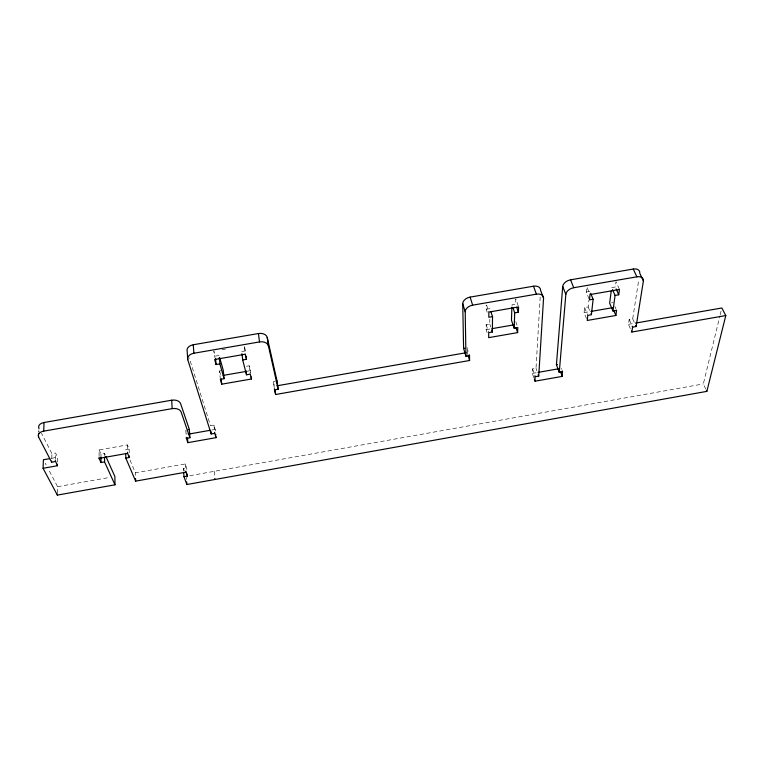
<?xml version="1.0" encoding="UTF-8"?>
<svg xmlns="http://www.w3.org/2000/svg" width="764" height="764" viewBox="0 0 764 764"><rect width="100%" height="100%" fill="white"/><g stroke="black" fill="none" stroke-linecap="round" stroke-linejoin="round"><path stroke-width="0.57" stroke-dasharray="3.82 2.86" d="M487.098 332.665L486.143 329.676L486.171 324.662L489.791 324.031L489.829 319.304M487.212 312.295L486.238 309.296L486.257 305.103M57.424 492.99L57.606 486.687L48.848 470.051M57.51 462L57.663 457.225L55.524 453.023L51.942 453.654L41.437 433.178M55.314 459.412L55.524 453.023M51.78 458.438L51.942 453.654M533.864 377.779L532.355 373.405L532.604 368.888L536.013 368.286L540.244 296.203M586.437 318.512L584.068 312.648L584.603 307.567L588.184 306.947L588.901 300.271M589.063 298.877L586.227 292.01L586.666 287.77M630.348 328.654L628.457 324.328L629.202 319.419L632.697 318.808L638.847 279.137M705.745 389.038L703.329 383.939L719.889 316.038M720.165 314.892L721.569 309.133M57.606 486.687L109.519 477.443M129.985 460.004L135.409 472.83L185.432 463.92L186.989 469.936M183.627 471.054L183.465 468.504L186.855 467.893M189.797 475.705L703.329 383.939M215.486 430.925L214.015 425.07L210.492 425.691L189.281 357.982M51.427 458.333L57.663 457.225M99.091 456.242L99.091 449.91L127.397 444.915L129.164 449.127L129.25 452.785M211.848 429.998L215.352 429.387M532.355 373.405L536.872 372.603M99.091 449.91L101.001 454.102L104.525 453.482L105.184 454.962M129.164 449.127L125.649 449.748L125.688 451.839M274.247 387.759L273.397 381.57L274.983 381.293M466.928 347.763L468.781 353.197M628.457 324.328L634.321 323.296M219.077 355.47L215.295 356.129L213.863 351.077L214.445 357.409M241.73 351.555L245.502 350.905L245.75 353.006M486.238 309.296L489.915 308.656L490.564 310.661M586.227 292.01L589.865 291.38M611.668 287.608L615.297 286.987L616.004 281.668L619.451 289.48M220.338 379.364L219.526 370.96L222.314 370.473M246.457 366.281L249.245 365.803L250.716 372.746M611.439 302.907L613.225 302.601M247.049 371.256L250.458 370.664M486.143 329.676L490.746 328.873M584.068 312.648L589.76 311.655M222.037 349.664L225.542 349.062M45.238 463.213L46.146 464.932M632.697 318.808L635.037 324.108M629.202 319.419L631.532 324.719M614.905 306.488L616.166 309.41M587.182 287.694L590.037 294.57M588.184 306.947L590.983 313.794M584.603 307.567L587.783 315.398M561.425 368.439L561.779 369.413M183.465 468.504L184.363 470.968M518.24 305.934L515.786 298.963L515.604 304.215L511.947 304.846L512.634 306.841M536.013 368.286L536.853 370.712M532.604 368.888L534.456 374.236M515.767 321.625L517.476 326.581M186.005 430.581L186.187 431.125M187.018 433.541L187.199 434.076M486.582 305.065L488.864 312.075M489.791 324.031L490.755 327.021M486.171 324.662L488.721 332.636M467.816 354.506L467.148 347.725M219.526 370.96L220.911 375.802M244.48 346.846L245.502 350.905M273.397 381.57L274.677 387.778M249.245 365.803L250.248 374.15M244.346 346.885L245.215 354.229M214.015 425.07L214.512 430.753M214.216 471.34L214.732 477.443M185.853 430.562L186.225 436.282M186.368 477.347L186.502 479.391M185.432 463.92L185.824 470.08M135.409 472.83L135.486 475.409M127.397 444.915L127.521 450.684M104.525 453.482L104.534 455.583M101.001 454.102L101.001 456.729"/><path stroke-width="1.15" d="M511.87 307.224L511.469 320.269L514.182 328.205L517.82 327.575L517.629 332.598L488.683 337.65L488.721 332.636L492.36 332.006L492.532 316.659L490.899 311.655M105.852 456.433L114.877 476.488L114.972 484.815L57.357 495.101L57.395 494.05M49.65 458.648L43.414 459.747L43.061 468.284L57.395 465.744L57.453 464.14M57.395 465.744L55.285 460.482M55.247 461.551L51.646 462.191L51.685 461.112M514.182 328.205L514.697 312.81L512.978 307.835M514.697 312.81L518.393 312.17L518.584 306.927L488.864 312.075L488.826 317.299L492.532 316.659M51.646 462.191L38.553 436.941A7.764 4.66 0.8 0 1 43.682 431.144L44.045 422.511L171.69 400.212A7.459 4.737 -3.4 0 1 180.543 403.488L189.348 429.425L189.921 437.743L186.368 438.374L186.301 437.323M38.553 436.941L38.601 435.852M38.677 434.229L38.725 433.15M38.792 431.536L38.821 431.001M38.916 428.852L38.945 428.317A7.716 4.67 1 0 1 44.045 422.511M562.323 370.874L562.285 376.375L535.039 381.198L534.962 375.707M535.297 376.69L538.725 376.079L543.557 298.227L540.587 290.301A7.669 5.1 -20.7 0 0 533.473 286.204L470.118 297.11A7.64 5.167 -17.8 0 0 462.736 303.719L463.595 348.346L465.954 356.32L469.526 355.699L469.23 354.697M562.676 371.848L559.258 372.45L556.421 364.686L562.715 286.481A7.697 5.052 -22.3 0 1 570.555 279.825L633.26 269.033A7.764 4.956 -24.6 0 1 639.764 273.206L640.442 274.658M559.258 372.45L565.837 294.379L562.715 286.481M590.677 293.338L593.131 299.221L591.384 314.768L587.783 315.398L587.229 320.469L615.889 315.475L616.586 310.385L612.986 311.005L609.643 303.222L611.229 290.96M612.986 311.005L615.068 295.42L612.518 289.566M615.068 295.42L618.725 294.789L619.451 289.48L590.037 294.57L589.464 299.86L593.131 299.221M635.495 323.096L721.856 307.988L725.8 315.561L631.828 332.034L632.602 327.145L632.172 326.171M632.602 327.145L636.116 326.524L643.393 280.98L642.935 280.006M183.723 472.601L183.981 476.717L186.836 484.519L706.853 391.369L725.8 315.561M125.726 453.405L125.821 458.142L135.639 481.129L185.958 472.152L187.39 476.106L183.981 476.717M188.24 429.616L189.348 429.425M556.421 364.686L557.491 364.495M189.052 434.028L210.09 430.313M537.999 372.412L558.312 368.821M274.391 388.8L274.534 389.841L278.182 389.201L277.017 380.93L267.228 337.411A7.726 5.281 -6.8 0 0 258.423 333.534L193.244 344.755A7.821 5.272 -3.7 0 0 187.161 351.211L187.763 359.71L211.198 433.981L214.741 433.35L216.078 437.648L187.848 442.652L186.368 438.374M99.091 457.302L99.091 458.362L127.578 453.319L129.355 457.512L125.821 458.142M99.091 458.362L101.01 462.535L104.563 461.905L114.972 484.815M276.119 381.093L277.017 380.93M463.595 348.346L464.713 348.155M276.816 385.83L466.05 352.729M43.682 431.144L172.167 408.635A7.506 4.727 -3.6 0 1 181.078 411.892L189.921 437.743M274.534 389.841L275.613 394.501L469.593 360.484L469.526 355.699M241.968 353.656L242.694 359.949L246.495 359.29L245.215 354.229L214.646 359.519L216.088 364.562L219.898 363.903L224.081 378.705L220.338 379.364L221.722 384.187L251.471 379.001L251.213 376.919M223.183 375.411L245.912 371.457M491.901 328.673L513.761 324.872M590.906 311.454L612.547 307.691M242.694 359.949L246.514 374.799L250.248 374.15L251.471 379.001M187.763 359.71A7.869 5.262 -3.8 0 1 193.894 353.245L259.521 341.928A7.774 5.272 -6.9 0 1 268.384 345.777L278.182 389.201M465.954 356.32L465.2 311.769A7.688 5.157 -17.8 0 1 472.639 305.161L536.414 294.159A7.716 5.09 -20.6 0 1 543.557 298.227M565.837 294.379A7.755 5.042 -22.1 0 1 573.745 287.722L636.861 276.826A7.821 4.947 -24.4 0 1 643.393 280.98M43.061 468.284L57.357 495.101M706.413 390.433L706.853 391.369M640.671 275.136L642.476 279.032M633.26 269.033L636.861 276.826M635.686 325.559L636.116 326.524M616.156 288.935L618.725 294.789M631.408 331.07L631.828 332.034M613.798 310.614L615.889 315.475M570.555 279.825L573.745 287.722M533.473 286.204L536.414 294.159M560.499 371.514L562.285 376.375M516.655 307.204L518.393 312.17M538.219 374.608L538.725 376.079M534.361 379.24L535.039 381.198M515.929 327.651L517.629 332.598M491.72 330.01L492.36 332.006M470.118 297.11L472.639 305.161M462.736 303.719L465.2 311.769M468.112 355.499L469.593 360.484M219.717 357.753L223.25 370.32L224.081 378.705M274.897 389.325L275.613 394.501M267.228 337.411L268.384 345.777M258.423 333.534L259.521 341.928M246.123 356.148L246.495 359.29M246.018 370.626L246.514 374.799M219.287 357.581L219.898 363.903M221.207 378.944L221.722 384.187M215.496 358.23L216.088 364.562M215.811 434.535L215.849 435.06M215.992 436.616L216.078 437.648M214.655 432.309L214.741 433.35M210.979 431.383L211.198 433.981M214.818 478.465L214.904 479.486M193.244 344.755L193.894 353.245M187.533 437.963L187.848 442.652M187.256 474.043L187.39 476.106M186.664 481.95L186.836 484.519M185.891 471.111L185.958 472.152M171.69 400.212L172.167 408.635M135.562 478.522L135.639 481.129M129.317 455.936L129.355 457.512M127.559 452.259L127.578 453.319M104.534 457.158L104.563 461.905M101.001 457.254L101.01 462.535"/></g></svg>
